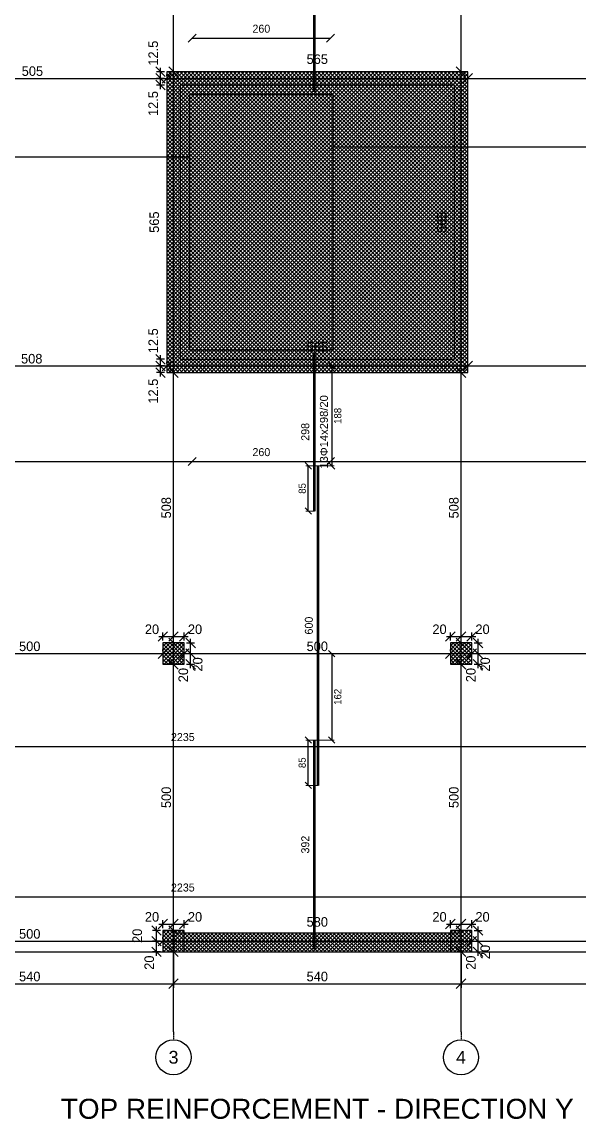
# Model space of a CAD drawing. Header units: centimetres. Extents: x -231 to 7431, y -4464 to 7215.
# Drawn here: x 5275 to 6322, y -4464 to -2404 of the extents above; entities that cross this region are included whole.
import ezdxf
from ezdxf.enums import TextEntityAlignment as Align

# ---------------------------------------------------------------- set-up
doc = ezdxf.new("R2010")
doc.units = ezdxf.units.CM
doc.linetypes.add('DASHDOT', pattern=[3.556, 2.54, -0.508, 0, -0.508])
for name, color, linetype in [('AXIS', 8, 'Continuous'), ('COLUMN', 3, 'Continuous'), ('FW_AXIS', 7, 'Continuous'), ('FW_COLUMN_HATCH', 8, 'Continuous'), ('FW_DIM', 7, 'Continuous'), ('FW_WALL_HATCH', 8, 'Continuous'), ('OPENING', 1, 'Continuous'), ('REB_NOTES', 7, 'Continuous'), ('REB_TOP_MESH_Y', 5, 'Continuous'), ('REB_TOP_MESH_Y_AXDIM', 5, 'Continuous'), ('REB_TOP_MESH_Y_LAP', 5, 'Continuous'), ('REB_TOP_MESH_Y_RANGE', 5, 'Continuous'), ('REB_TOP_MESH_Y_TEXT', 5, 'Continuous'), ('SLAB', 7, 'Continuous'), ('WALL', 4, 'Continuous')]:
    doc.layers.add(name, color=color, linetype=linetype)
doc.styles.add('REBAR_TXT', font='arial.ttf')
doc.dimstyles.new('FW_DIM', dxfattribs={"dimtxt": 18, "dimasz": 9, "dimexe": 7.5, "dimexo": 4.5, "dimgap": 4.5, "dimtad": 1, "dimdec": 0, "dimtxsty": 'Standard', "dimtsz": 9, "dimcen": 2.5, "dimdle": 7.5, "dimclrd": 256, "dimclre": 256, "dimclrt": 7, "dimazin": 3, "dimtfac": 1, "dimtmove": 2, "dimatfit": 3})
doc.dimstyles.new('REBAR LAP', dxfattribs={"dimtxt": 13.5, "dimasz": 2.5, "dimexe": 4.5, "dimexo": 0, "dimgap": 4.5, "dimtad": 1, "dimdec": 0, "dimtxsty": 'Standard', "dimtsz": 6, "dimcen": 2.5, "dimclrd": 6, "dimclre": 6, "dimclrt": 7, "dimazin": 3, "dimtfac": 1, "dimtmove": 2, "dimatfit": 3, "dimlwd": 25, "dimlwe": 18})
doc.dimstyles.new('REBAR M-200', dxfattribs={"dimtxt": 15, "dimasz": 15, "dimexe": 25, "dimexo": 12.5, "dimgap": 10, "dimtad": 1, "dimdec": 0, "dimtxsty": 'Standard', "dimblk": 'NONE', "dimcen": 50, "dimse1": 1, "dimse2": 1, "dimclrd": 6, "dimclre": 6, "dimclrt": 7, "dimazin": 3, "dimtfac": 1, "dimtmove": 2, "dimatfit": 3, "dimldrblk": 'NONE', "dimlwd": 53})
doc.dimstyles.new('REBAR RANGE', dxfattribs={"dimtxt": 15, "dimasz": 2.5, "dimexe": 0, "dimexo": 0, "dimgap": 10, "dimtad": 1, "dimdec": 0, "dimtxsty": 'Standard', "dimtsz": 7.5, "dimcen": 2.5, "dimse1": 1, "dimse2": 1, "dimclrd": 6, "dimclre": 6, "dimclrt": 7, "dimazin": 3, "dimtfac": 1, "dimtmove": 2, "dimatfit": 3, "dimlwd": 25})

# ---------------------------------------------------------------- blocks, each defined once
blk = doc.blocks.new('*D1511')
at = {"color": 6, "lineweight": 53}
blk.add_line((5825, -4145), (5825, -3752.5), dxfattribs=at)
at = {"layer": 'Defpoints'}
for p in [(5825, -3752.5), (5825, -4145), (5825, -4145)]:
    blk.add_point(p, dxfattribs=at)
at = {"layer": 'REB_TOP_MESH_Y', "color": 7, "insert": (5807.5, -3948.75), "char_height": 15, "attachment_point": 5, "rotation": 90}
blk.add_mtext('392', dxfattribs=at)
blk = doc.blocks.new('_NONE')
blk = doc.blocks.new('*D1512')
at = {"color": 6, "lineweight": 53}
blk.add_line((5831.75, -3837.5), (5831.75, -3237.5), dxfattribs=at)
at = {"layer": 'Defpoints'}
for p in [(5831.75, -3237.5), (5831.75, -3837.5), (5831.75, -3837.5)]:
    blk.add_point(p, dxfattribs=at)
at = {"layer": 'REB_TOP_MESH_Y', "color": 7, "insert": (5814.25, -3537.5), "char_height": 15, "attachment_point": 5, "rotation": 90}
blk.add_mtext('600', dxfattribs=at)
blk = doc.blocks.new('*D1513')
at = {"color": 6, "lineweight": 53}
blk.add_line((5825, -3322.5), (5825, -3025), dxfattribs=at)
at = {"layer": 'Defpoints'}
for p in [(5825, -3025), (5825, -3322.5), (5825, -3322.5)]:
    blk.add_point(p, dxfattribs=at)
at = {"layer": 'REB_TOP_MESH_Y', "color": 7, "insert": (5807.5, -3173.75), "char_height": 15, "attachment_point": 5, "rotation": 90}
blk.add_mtext('298', dxfattribs=at)
blk = doc.blocks.new('_OBLIQUE')
at = {"color": 0, "linetype": 'BYBLOCK'}
blk.add_line((-0.5, -0.5), (0.5, 0.5), dxfattribs=at)
blk = doc.blocks.new('*D1514')
at = {"color": 6, "lineweight": 18}
for p, q in [((5825, -3752.5), (5808.5, -3752.5)), ((5831.75, -3837.5), (5808.5, -3837.5))]:
    blk.add_line(p, q, dxfattribs=at)
at = {"color": 6, "lineweight": 25}
blk.add_line((5813, -3837.5), (5813, -3752.5), dxfattribs=at)
at = {"layer": 'Defpoints'}
for p in [(5825, -3752.5), (5813, -3837.5), (5831.75, -3837.5)]:
    blk.add_point(p, dxfattribs=at)
at = {"layer": 'REB_TOP_MESH_Y_LAP', "color": 6, "xscale": 12, "yscale": 12, "rotation": 90}
for p in [(5813, -3752.5), (5813, -3837.5)]:
    blk.add_blockref('_OBLIQUE', p, dxfattribs=at)
at = {"layer": 'REB_TOP_MESH_Y_LAP', "color": 7, "insert": (5801.75, -3795), "char_height": 13.5, "attachment_point": 5, "rotation": 90}
blk.add_mtext('85', dxfattribs=at)
blk = doc.blocks.new('*D1515')
at = {"color": 6, "lineweight": 18}
for p, q in [((5825, -3590), (5861.75, -3590)), ((5825, -3752.5), (5861.75, -3752.5))]:
    blk.add_line(p, q, dxfattribs=at)
at = {"color": 6, "lineweight": 25}
blk.add_line((5857.25, -3590), (5857.25, -3752.5), dxfattribs=at)
at = {"layer": 'Defpoints'}
for p in [(5825, -3590), (5857.25, -3590), (5825, -3752.5)]:
    blk.add_point(p, dxfattribs=at)
at = {"layer": 'REB_TOP_MESH_Y_AXDIM', "color": 6, "xscale": 12, "yscale": 12, "rotation": 90}
for p in [(5857.25, -3590), (5857.25, -3752.5)]:
    blk.add_blockref('_OBLIQUE', p, dxfattribs=at)
at = {"layer": 'REB_TOP_MESH_Y_AXDIM', "color": 7, "insert": (5868.5, -3671.25), "char_height": 13.5, "attachment_point": 5, "rotation": 90}
blk.add_mtext('162', dxfattribs=at)
blk = doc.blocks.new('*D1516')
at = {"color": 6, "lineweight": 18}
for p, q in [((5831.75, -3237.5), (5808.5, -3237.5)), ((5825, -3322.5), (5808.5, -3322.5))]:
    blk.add_line(p, q, dxfattribs=at)
at = {"color": 6, "lineweight": 25}
blk.add_line((5813, -3322.5), (5813, -3237.5), dxfattribs=at)
at = {"layer": 'Defpoints'}
for p in [(5831.75, -3237.5), (5813, -3322.5), (5825, -3322.5)]:
    blk.add_point(p, dxfattribs=at)
at = {"layer": 'REB_TOP_MESH_Y_LAP', "color": 6, "xscale": 12, "yscale": 12, "rotation": 90}
for p in [(5813, -3237.5), (5813, -3322.5)]:
    blk.add_blockref('_OBLIQUE', p, dxfattribs=at)
at = {"layer": 'REB_TOP_MESH_Y_LAP', "color": 7, "insert": (5801.75, -3280), "char_height": 13.5, "attachment_point": 5, "rotation": 90}
blk.add_mtext('85', dxfattribs=at)
blk = doc.blocks.new('*D1517')
at = {"color": 6, "lineweight": 18}
for p, q in [((5831.75, -3050), (5861.75, -3050)), ((5831.75, -3237.5), (5861.75, -3237.5))]:
    blk.add_line(p, q, dxfattribs=at)
at = {"color": 6, "lineweight": 25}
blk.add_line((5857.25, -3050), (5857.25, -3237.5), dxfattribs=at)
at = {"layer": 'Defpoints'}
for p in [(5831.75, -3050), (5857.25, -3050), (5831.75, -3237.5)]:
    blk.add_point(p, dxfattribs=at)
at = {"layer": 'REB_TOP_MESH_Y_AXDIM', "color": 6, "xscale": 12, "yscale": 12, "rotation": 90}
for p in [(5857.25, -3050), (5857.25, -3237.5)]:
    blk.add_blockref('_OBLIQUE', p, dxfattribs=at)
at = {"layer": 'REB_TOP_MESH_Y_AXDIM', "color": 7, "insert": (5868.5, -3143.75), "char_height": 13.5, "attachment_point": 5, "rotation": 90}
blk.add_mtext('188', dxfattribs=at)
blk = doc.blocks.new('*D1518')
at = {"color": 6, "lineweight": 53}
blk.add_line((5825, -2535), (5825, -2132.5), dxfattribs=at)
at = {"layer": 'Defpoints'}
for p in [(5825, -2132.5), (5825, -2535), (5825, -2535)]:
    blk.add_point(p, dxfattribs=at)
at = {"layer": 'REB_TOP_MESH_Y', "color": 7, "insert": (5807.5, -2333.75), "char_height": 15, "attachment_point": 5, "rotation": 90}
blk.add_mtext('402', dxfattribs=at)
blk = doc.blocks.new('*D1538')
at = {"color": 6, "lineweight": 25}
blk.add_line((4460, -4046.875), (6695, -4046.875), dxfattribs=at)
at = {"layer": 'Defpoints'}
for p in [(4460, -4046.875), (4460, -4046.875), (6695, -4046.875)]:
    blk.add_point(p, dxfattribs=at)
at = {"layer": 'REB_TOP_MESH_Y_RANGE', "color": 6, "xscale": 15, "yscale": 15}
for p in [(4460, -4046.875), (6695, -4046.875)]:
    blk.add_blockref('_OBLIQUE', p, dxfattribs=at)
at = {"layer": 'REB_TOP_MESH_Y_RANGE', "color": 7, "insert": (5577.5, -4029.375), "char_height": 15, "attachment_point": 5}
blk.add_mtext('2235', dxfattribs=at)
blk = doc.blocks.new('*D1539')
at = {"color": 6, "lineweight": 25}
blk.add_line((4460, -3764.375), (6695, -3764.375), dxfattribs=at)
at = {"layer": 'Defpoints'}
for p in [(4460, -3764.375), (4460, -3764.375), (6695, -3764.375)]:
    blk.add_point(p, dxfattribs=at)
at = {"layer": 'REB_TOP_MESH_Y_RANGE', "color": 6, "xscale": 15, "yscale": 15}
for p in [(4460, -3764.375), (6695, -3764.375)]:
    blk.add_blockref('_OBLIQUE', p, dxfattribs=at)
at = {"layer": 'REB_TOP_MESH_Y_RANGE', "color": 7, "insert": (5577.5, -3746.875), "char_height": 15, "attachment_point": 5}
blk.add_mtext('2235', dxfattribs=at)
blk = doc.blocks.new('*D1540')
at = {"color": 6, "lineweight": 25}
blk.add_line((5855, -3229.375), (7195, -3229.375), dxfattribs=at)
at = {"layer": 'Defpoints'}
for p in [(5855, -3229.375), (5855, -3229.375), (7195, -3229.375)]:
    blk.add_point(p, dxfattribs=at)
at = {"layer": 'REB_TOP_MESH_Y_RANGE', "color": 6, "xscale": 15, "yscale": 15}
for p in [(5855, -3229.375), (7195, -3229.375)]:
    blk.add_blockref('_OBLIQUE', p, dxfattribs=at)
at = {"layer": 'REB_TOP_MESH_Y_RANGE', "color": 7, "insert": (6525, -3211.875), "char_height": 15, "attachment_point": 5}
blk.add_mtext('1340', dxfattribs=at)
blk = doc.blocks.new('*D1541')
at = {"color": 6, "lineweight": 25}
blk.add_line((5860, -2638.75), (7195, -2638.75), dxfattribs=at)
at = {"layer": 'Defpoints'}
for p in [(5860, -2638.75), (5860, -2638.75), (7195, -2638.75)]:
    blk.add_point(p, dxfattribs=at)
at = {"layer": 'REB_TOP_MESH_Y_RANGE', "color": 6, "xscale": 15, "yscale": 15}
for p in [(5860, -2638.75), (7195, -2638.75)]:
    blk.add_blockref('_OBLIQUE', p, dxfattribs=at)
at = {"layer": 'REB_TOP_MESH_Y_RANGE', "color": 7, "insert": (6527.5, -2621.25), "char_height": 15, "attachment_point": 5}
blk.add_mtext('1335', dxfattribs=at)
blk = doc.blocks.new('*D1543')
at = {"color": 6, "lineweight": 25}
blk.add_line((4460, -3229.375), (5595, -3229.375), dxfattribs=at)
at = {"layer": 'Defpoints'}
for p in [(4460, -3229.375), (4460, -3229.375), (5595, -3229.375)]:
    blk.add_point(p, dxfattribs=at)
at = {"layer": 'REB_TOP_MESH_Y_RANGE', "color": 6, "xscale": 15, "yscale": 15}
for p in [(4460, -3229.375), (5595, -3229.375)]:
    blk.add_blockref('_OBLIQUE', p, dxfattribs=at)
at = {"layer": 'REB_TOP_MESH_Y_RANGE', "color": 7, "insert": (5027.5, -3211.875), "char_height": 15, "attachment_point": 5}
blk.add_mtext('1135', dxfattribs=at)
blk = doc.blocks.new('*D1544')
at = {"color": 6, "lineweight": 25}
blk.add_line((4460, -2657.5), (5590, -2657.5), dxfattribs=at)
at = {"layer": 'Defpoints'}
for p in [(4460, -2657.5), (4460, -2657.5), (5590, -2657.5)]:
    blk.add_point(p, dxfattribs=at)
at = {"layer": 'REB_TOP_MESH_Y_RANGE', "color": 6, "xscale": 15, "yscale": 15}
for p in [(4460, -2657.5), (5590, -2657.5)]:
    blk.add_blockref('_OBLIQUE', p, dxfattribs=at)
at = {"layer": 'REB_TOP_MESH_Y_RANGE', "color": 7, "insert": (5025, -2640), "char_height": 15, "attachment_point": 5}
blk.add_mtext('1130', dxfattribs=at)
blk = doc.blocks.new('*D1552')
at = {"color": 6, "lineweight": 25}
blk.add_line((5595, -3229.375), (5855, -3229.375), dxfattribs=at)
at = {"layer": 'Defpoints'}
for p in [(5595, -3229.375), (5595, -3229.375), (5855, -3229.375)]:
    blk.add_point(p, dxfattribs=at)
at = {"layer": 'REB_TOP_MESH_Y_RANGE', "color": 6, "xscale": 15, "yscale": 15}
for p in [(5595, -3229.375), (5855, -3229.375)]:
    blk.add_blockref('_OBLIQUE', p, dxfattribs=at)
at = {"layer": 'REB_TOP_MESH_Y_RANGE', "color": 7, "insert": (5725, -3211.875), "char_height": 15, "attachment_point": 5}
blk.add_mtext('260', dxfattribs=at)
blk = doc.blocks.new('*D1553')
at = {"color": 6, "lineweight": 25}
blk.add_line((5595, -2434.375), (5855, -2434.375), dxfattribs=at)
at = {"layer": 'Defpoints'}
for p in [(5595, -2434.375), (5595, -2434.375), (5855, -2434.375)]:
    blk.add_point(p, dxfattribs=at)
at = {"layer": 'REB_TOP_MESH_Y_RANGE', "color": 6, "xscale": 15, "yscale": 15}
for p in [(5595, -2434.375), (5855, -2434.375)]:
    blk.add_blockref('_OBLIQUE', p, dxfattribs=at)
at = {"layer": 'REB_TOP_MESH_Y_RANGE', "color": 7, "insert": (5725, -2416.875), "char_height": 15, "attachment_point": 5}
blk.add_mtext('260', dxfattribs=at)
blk = doc.blocks.new('*D1561')
for p, q in [((5535.5, -3070), (5535.5, -3042.5)), ((5543, -3050), (5528, -3050)), ((5543, -3062.5), (5528, -3062.5))]:
    blk.add_line(p, q)
at = {"layer": 'Defpoints'}
for p in [(5535.5, -3062.5), (5547.5, -3050), (5547.5, -3062.5)]:
    blk.add_point(p, dxfattribs=at)
at = {"layer": 'FW_DIM', "xscale": 18, "yscale": 18, "rotation": 90}
for p in [(5535.5, -3050), (5535.5, -3062.5)]:
    blk.add_blockref('_OBLIQUE', p, dxfattribs=at)
at = {"layer": 'FW_DIM', "color": 7, "insert": (5522, -3097.3), "char_height": 18, "attachment_point": 5, "rotation": 90}
blk.add_mtext('12.5', dxfattribs=at)
blk = doc.blocks.new('*D1562')
for p, q in [((5543, -3037.5), (5528, -3037.5)), ((5535.5, -3057.5), (5535.5, -3030)), ((5543, -3050), (5528, -3050))]:
    blk.add_line(p, q)
at = {"layer": 'Defpoints'}
for p in [(5547.5, -3037.5), (5535.5, -3050), (5547.5, -3050)]:
    blk.add_point(p, dxfattribs=at)
at = {"layer": 'FW_DIM', "xscale": 18, "yscale": 18, "rotation": 90}
for p in [(5535.5, -3037.5), (5535.5, -3050)]:
    blk.add_blockref('_OBLIQUE', p, dxfattribs=at)
at = {"layer": 'FW_DIM', "color": 7, "insert": (5522, -3002.7), "char_height": 18, "attachment_point": 5, "rotation": 90}
blk.add_mtext('12.5', dxfattribs=at)
blk = doc.blocks.new('*D1563')
for p, q in [((5543, -2510), (5528, -2510)), ((5535.5, -2530), (5535.5, -2502.5)), ((5543, -2522.5), (5528, -2522.5))]:
    blk.add_line(p, q)
at = {"layer": 'Defpoints'}
for p in [(5547.5, -2510), (5535.5, -2522.5), (5547.5, -2522.5)]:
    blk.add_point(p, dxfattribs=at)
at = {"layer": 'FW_DIM', "xscale": 18, "yscale": 18, "rotation": 90}
for p in [(5535.5, -2510), (5535.5, -2522.5)]:
    blk.add_blockref('_OBLIQUE', p, dxfattribs=at)
at = {"layer": 'FW_DIM', "color": 7, "insert": (5522, -2557.3), "char_height": 18, "attachment_point": 5, "rotation": 90}
blk.add_mtext('12.5', dxfattribs=at)
blk = doc.blocks.new('*D1564')
for p, q in [((5535.5, -2517.5), (5535.5, -2490)), ((5543, -2497.5), (5528, -2497.5)), ((5543, -2510), (5528, -2510))]:
    blk.add_line(p, q)
at = {"layer": 'Defpoints'}
for p in [(5535.5, -2510), (5547.5, -2497.5), (5547.5, -2510)]:
    blk.add_point(p, dxfattribs=at)
at = {"layer": 'FW_DIM', "xscale": 18, "yscale": 18, "rotation": 90}
for p in [(5535.5, -2497.5), (5535.5, -2510)]:
    blk.add_blockref('_OBLIQUE', p, dxfattribs=at)
at = {"layer": 'FW_DIM', "color": 7, "insert": (5522, -2462.7), "char_height": 18, "attachment_point": 5, "rotation": 90}
blk.add_mtext('12.5', dxfattribs=at)
blk = doc.blocks.new('*D1613')
for p, q in [((5532.5, -4098), (5567.5, -4098)), ((5540, -4105.5), (5540, -4090.5)), ((5560, -4105.5), (5560, -4090.5))]:
    blk.add_line(p, q)
at = {"layer": 'Defpoints'}
for p in [(5540, -4098), (5540, -4110), (5560, -4110)]:
    blk.add_point(p, dxfattribs=at)
at = {"layer": 'FW_DIM', "xscale": 18, "yscale": 18}
for p in [(5540, -4098), (5560, -4098)]:
    blk.add_blockref('_OBLIQUE', p, dxfattribs=at)
at = {"layer": 'FW_DIM', "color": 7, "insert": (5519.6, -4084.5), "char_height": 18, "attachment_point": 5}
blk.add_mtext('20', dxfattribs=at)
blk = doc.blocks.new('*D1614')
for p, q in [((5552.5, -4098), (5587.5, -4098)), ((5560, -4105.5), (5560, -4090.5)), ((5580, -4105.5), (5580, -4090.5))]:
    blk.add_line(p, q)
at = {"layer": 'Defpoints'}
for p in [(5560, -4098), (5560, -4110), (5580, -4110)]:
    blk.add_point(p, dxfattribs=at)
at = {"layer": 'FW_DIM', "xscale": 18, "yscale": 18}
for p in [(5560, -4098), (5580, -4098)]:
    blk.add_blockref('_OBLIQUE', p, dxfattribs=at)
at = {"layer": 'FW_DIM', "color": 7, "insert": (5600.4, -4084.5), "char_height": 18, "attachment_point": 5}
blk.add_mtext('20', dxfattribs=at)
blk = doc.blocks.new('*D1615')
for p, q in [((5535.5, -4130), (5520.5, -4130)), ((5528, -4157.5), (5528, -4122.5)), ((5535.5, -4150), (5520.5, -4150))]:
    blk.add_line(p, q)
at = {"layer": 'Defpoints'}
for p in [(5540, -4130), (5528, -4150), (5540, -4150)]:
    blk.add_point(p, dxfattribs=at)
at = {"layer": 'FW_DIM', "xscale": 18, "yscale": 18, "rotation": 90}
for p in [(5528, -4130), (5528, -4150)]:
    blk.add_blockref('_OBLIQUE', p, dxfattribs=at)
at = {"layer": 'FW_DIM', "color": 7, "insert": (5514.5, -4170.4), "char_height": 18, "attachment_point": 5, "rotation": 90}
blk.add_mtext('20', dxfattribs=at)
blk = doc.blocks.new('*D1616')
for p, q in [((5535.5, -4110), (5520.5, -4110)), ((5528, -4137.5), (5528, -4102.5)), ((5535.5, -4130), (5520.5, -4130))]:
    blk.add_line(p, q)
at = {"layer": 'Defpoints'}
for p in [(5540, -4110), (5528, -4130), (5540, -4130)]:
    blk.add_point(p, dxfattribs=at)
at = {"layer": 'FW_DIM', "xscale": 18, "yscale": 18, "rotation": 90}
for p in [(5528, -4110), (5528, -4130)]:
    blk.add_blockref('_OBLIQUE', p, dxfattribs=at)
at = {"layer": 'FW_DIM', "color": 7, "insert": (5492, -4120), "char_height": 18, "attachment_point": 5, "rotation": 90}
blk.add_mtext('20', dxfattribs=at)
blk = doc.blocks.new('*D1617')
for p, q in [((5532.5, -3558), (5567.5, -3558)), ((5540, -3565.5), (5540, -3550.5)), ((5560, -3565.5), (5560, -3550.5))]:
    blk.add_line(p, q)
at = {"layer": 'Defpoints'}
for p in [(5540, -3558), (5540, -3570), (5560, -3570)]:
    blk.add_point(p, dxfattribs=at)
at = {"layer": 'FW_DIM', "xscale": 18, "yscale": 18}
for p in [(5540, -3558), (5560, -3558)]:
    blk.add_blockref('_OBLIQUE', p, dxfattribs=at)
at = {"layer": 'FW_DIM', "color": 7, "insert": (5519.6, -3544.5), "char_height": 18, "attachment_point": 5}
blk.add_mtext('20', dxfattribs=at)
blk = doc.blocks.new('*D1618')
for p, q in [((5552.5, -3558), (5587.5, -3558)), ((5560, -3565.5), (5560, -3550.5)), ((5580, -3565.5), (5580, -3550.5))]:
    blk.add_line(p, q)
at = {"layer": 'Defpoints'}
for p in [(5560, -3558), (5560, -3570), (5580, -3570)]:
    blk.add_point(p, dxfattribs=at)
at = {"layer": 'FW_DIM', "xscale": 18, "yscale": 18}
for p in [(5560, -3558), (5580, -3558)]:
    blk.add_blockref('_OBLIQUE', p, dxfattribs=at)
at = {"layer": 'FW_DIM', "color": 7, "insert": (5600.4, -3544.5), "char_height": 18, "attachment_point": 5}
blk.add_mtext('20', dxfattribs=at)
blk = doc.blocks.new('*D1619')
for p, q in [((5592, -3617.5), (5592, -3582.5)), ((5584.5, -3590), (5599.5, -3590)), ((5584.5, -3610), (5599.5, -3610))]:
    blk.add_line(p, q)
at = {"layer": 'Defpoints'}
for p in [(5580, -3590), (5580, -3610), (5592, -3610)]:
    blk.add_point(p, dxfattribs=at)
at = {"layer": 'FW_DIM', "xscale": 18, "yscale": 18, "rotation": 90}
for p in [(5592, -3590), (5592, -3610)]:
    blk.add_blockref('_OBLIQUE', p, dxfattribs=at)
at = {"layer": 'FW_DIM', "color": 7, "insert": (5578.5, -3630.4), "char_height": 18, "attachment_point": 5, "rotation": 90}
blk.add_mtext('20', dxfattribs=at)
blk = doc.blocks.new('*D1620')
for p, q in [((5592, -3597.5), (5592, -3562.5)), ((5584.5, -3570), (5599.5, -3570)), ((5584.5, -3590), (5599.5, -3590))]:
    blk.add_line(p, q)
at = {"layer": 'Defpoints'}
for p in [(5580, -3570), (5580, -3590), (5592, -3590)]:
    blk.add_point(p, dxfattribs=at)
at = {"layer": 'FW_DIM', "xscale": 18, "yscale": 18, "rotation": 90}
for p in [(5592, -3570), (5592, -3590)]:
    blk.add_blockref('_OBLIQUE', p, dxfattribs=at)
at = {"layer": 'FW_DIM', "color": 7, "insert": (5605.5, -3610.4), "char_height": 18, "attachment_point": 5, "rotation": 90}
blk.add_mtext('20', dxfattribs=at)
blk = doc.blocks.new('*D1629')
for p, q in [((6072.5, -4098), (6107.5, -4098)), ((6080, -4105.5), (6080, -4090.5)), ((6100, -4105.5), (6100, -4090.5))]:
    blk.add_line(p, q)
at = {"layer": 'Defpoints'}
for p in [(6080, -4098), (6080, -4110), (6100, -4110)]:
    blk.add_point(p, dxfattribs=at)
at = {"layer": 'FW_DIM', "xscale": 18, "yscale": 18}
for p in [(6080, -4098), (6100, -4098)]:
    blk.add_blockref('_OBLIQUE', p, dxfattribs=at)
at = {"layer": 'FW_DIM', "color": 7, "insert": (6059.6, -4084.5), "char_height": 18, "attachment_point": 5}
blk.add_mtext('20', dxfattribs=at)
blk = doc.blocks.new('*D1630')
for p, q in [((6092.5, -4098), (6127.5, -4098)), ((6100, -4105.5), (6100, -4090.5)), ((6120, -4105.5), (6120, -4090.5))]:
    blk.add_line(p, q)
at = {"layer": 'Defpoints'}
for p in [(6100, -4098), (6100, -4110), (6120, -4110)]:
    blk.add_point(p, dxfattribs=at)
at = {"layer": 'FW_DIM', "xscale": 18, "yscale": 18}
for p in [(6100, -4098), (6120, -4098)]:
    blk.add_blockref('_OBLIQUE', p, dxfattribs=at)
at = {"layer": 'FW_DIM', "color": 7, "insert": (6140.4, -4084.5), "char_height": 18, "attachment_point": 5}
blk.add_mtext('20', dxfattribs=at)
blk = doc.blocks.new('*D1631')
for p, q in [((6124.5, -4130), (6139.5, -4130)), ((6132, -4157.5), (6132, -4122.5)), ((6124.5, -4150), (6139.5, -4150))]:
    blk.add_line(p, q)
at = {"layer": 'Defpoints'}
for p in [(6120, -4130), (6120, -4150), (6132, -4150)]:
    blk.add_point(p, dxfattribs=at)
at = {"layer": 'FW_DIM', "xscale": 18, "yscale": 18, "rotation": 90}
for p in [(6132, -4130), (6132, -4150)]:
    blk.add_blockref('_OBLIQUE', p, dxfattribs=at)
at = {"layer": 'FW_DIM', "color": 7, "insert": (6118.5, -4170.4), "char_height": 18, "attachment_point": 5, "rotation": 90}
blk.add_mtext('20', dxfattribs=at)
blk = doc.blocks.new('*D1632')
for p, q in [((6124.5, -4110), (6139.5, -4110)), ((6132, -4137.5), (6132, -4102.5)), ((6124.5, -4130), (6139.5, -4130))]:
    blk.add_line(p, q)
at = {"layer": 'Defpoints'}
for p in [(6120, -4110), (6120, -4130), (6132, -4130)]:
    blk.add_point(p, dxfattribs=at)
at = {"layer": 'FW_DIM', "xscale": 18, "yscale": 18, "rotation": 90}
for p in [(6132, -4110), (6132, -4130)]:
    blk.add_blockref('_OBLIQUE', p, dxfattribs=at)
at = {"layer": 'FW_DIM', "color": 7, "insert": (6145.5, -4150.4), "char_height": 18, "attachment_point": 5, "rotation": 90}
blk.add_mtext('20', dxfattribs=at)
blk = doc.blocks.new('*D1633')
for p, q in [((6072.5, -3558), (6107.5, -3558)), ((6080, -3565.5), (6080, -3550.5)), ((6100, -3565.5), (6100, -3550.5))]:
    blk.add_line(p, q)
at = {"layer": 'Defpoints'}
for p in [(6080, -3558), (6080, -3570), (6100, -3570)]:
    blk.add_point(p, dxfattribs=at)
at = {"layer": 'FW_DIM', "xscale": 18, "yscale": 18}
for p in [(6080, -3558), (6100, -3558)]:
    blk.add_blockref('_OBLIQUE', p, dxfattribs=at)
at = {"layer": 'FW_DIM', "color": 7, "insert": (6059.6, -3544.5), "char_height": 18, "attachment_point": 5}
blk.add_mtext('20', dxfattribs=at)
blk = doc.blocks.new('*D1634')
for p, q in [((6092.5, -3558), (6127.5, -3558)), ((6100, -3565.5), (6100, -3550.5)), ((6120, -3565.5), (6120, -3550.5))]:
    blk.add_line(p, q)
at = {"layer": 'Defpoints'}
for p in [(6100, -3558), (6100, -3570), (6120, -3570)]:
    blk.add_point(p, dxfattribs=at)
at = {"layer": 'FW_DIM', "xscale": 18, "yscale": 18}
for p in [(6100, -3558), (6120, -3558)]:
    blk.add_blockref('_OBLIQUE', p, dxfattribs=at)
at = {"layer": 'FW_DIM', "color": 7, "insert": (6140.4, -3544.5), "char_height": 18, "attachment_point": 5}
blk.add_mtext('20', dxfattribs=at)
blk = doc.blocks.new('*D1635')
for p, q in [((6132, -3617.5), (6132, -3582.5)), ((6124.5, -3590), (6139.5, -3590)), ((6124.5, -3610), (6139.5, -3610))]:
    blk.add_line(p, q)
at = {"layer": 'Defpoints'}
for p in [(6120, -3590), (6120, -3610), (6132, -3610)]:
    blk.add_point(p, dxfattribs=at)
at = {"layer": 'FW_DIM', "xscale": 18, "yscale": 18, "rotation": 90}
for p in [(6132, -3590), (6132, -3610)]:
    blk.add_blockref('_OBLIQUE', p, dxfattribs=at)
at = {"layer": 'FW_DIM', "color": 7, "insert": (6118.5, -3630.4), "char_height": 18, "attachment_point": 5, "rotation": 90}
blk.add_mtext('20', dxfattribs=at)
blk = doc.blocks.new('*D1636')
for p, q in [((6132, -3597.5), (6132, -3562.5)), ((6124.5, -3570), (6139.5, -3570)), ((6124.5, -3590), (6139.5, -3590))]:
    blk.add_line(p, q)
at = {"layer": 'Defpoints'}
for p in [(6120, -3570), (6120, -3590), (6132, -3590)]:
    blk.add_point(p, dxfattribs=at)
at = {"layer": 'FW_DIM', "xscale": 18, "yscale": 18, "rotation": 90}
for p in [(6132, -3570), (6132, -3590)]:
    blk.add_blockref('_OBLIQUE', p, dxfattribs=at)
at = {"layer": 'FW_DIM', "color": 7, "insert": (6145.5, -3610.4), "char_height": 18, "attachment_point": 5, "rotation": 90}
blk.add_mtext('20', dxfattribs=at)
blk = doc.blocks.new('*D1698')
for p, q in [((5032.5, -4130), (5547.5, -4130)), ((5040, -4125.5), (5040, -4122.5)), ((5540, -4125.5), (5540, -4122.5))]:
    blk.add_line(p, q)
at = {"layer": 'Defpoints'}
for p in [(5040, -4130), (5040, -4130), (5540, -4130)]:
    blk.add_point(p, dxfattribs=at)
at = {"layer": 'FW_DIM', "xscale": 18, "yscale": 18}
for p in [(5040, -4130), (5540, -4130)]:
    blk.add_blockref('_OBLIQUE', p, dxfattribs=at)
at = {"layer": 'FW_DIM', "color": 7, "insert": (5290, -4116.5), "char_height": 18, "attachment_point": 5}
blk.add_mtext('500', dxfattribs=at)
blk = doc.blocks.new('*D1699')
for p, q in [((5532.5, -4130), (6127.5, -4130)), ((5540, -4125.5), (5540, -4122.5)), ((6120, -4125.5), (6120, -4122.5))]:
    blk.add_line(p, q)
at = {"layer": 'Defpoints'}
for p in [(5540, -4130), (5540, -4130), (6120, -4130)]:
    blk.add_point(p, dxfattribs=at)
at = {"layer": 'FW_DIM', "xscale": 18, "yscale": 18}
for p in [(5540, -4130), (6120, -4130)]:
    blk.add_blockref('_OBLIQUE', p, dxfattribs=at)
at = {"layer": 'FW_DIM', "color": 7, "insert": (5830, -4094), "char_height": 18, "attachment_point": 5}
blk.add_mtext('580', dxfattribs=at)
blk = doc.blocks.new('*D1700')
for p, q in [((6112.5, -4130), (6627.5, -4130)), ((6120, -4125.5), (6120, -4122.5)), ((6620, -4125.5), (6620, -4122.5))]:
    blk.add_line(p, q)
at = {"layer": 'Defpoints'}
for p in [(6120, -4130), (6120, -4130), (6620, -4130)]:
    blk.add_point(p, dxfattribs=at)
at = {"layer": 'FW_DIM', "xscale": 18, "yscale": 18}
for p in [(6120, -4130), (6620, -4130)]:
    blk.add_blockref('_OBLIQUE', p, dxfattribs=at)
at = {"layer": 'FW_DIM', "color": 7, "insert": (6370, -4116.5), "char_height": 18, "attachment_point": 5}
blk.add_mtext('500', dxfattribs=at)
blk = doc.blocks.new('*D1707')
for p, q in [((5040, -3585.5), (5040, -3582.5)), ((5540, -3585.5), (5540, -3582.5)), ((5032.5, -3590), (5547.5, -3590))]:
    blk.add_line(p, q)
at = {"layer": 'Defpoints'}
for p in [(5040, -3590), (5040, -3590), (5540, -3590)]:
    blk.add_point(p, dxfattribs=at)
at = {"layer": 'FW_DIM', "xscale": 18, "yscale": 18}
for p in [(5040, -3590), (5540, -3590)]:
    blk.add_blockref('_OBLIQUE', p, dxfattribs=at)
at = {"layer": 'FW_DIM', "color": 7, "insert": (5290, -3576.5), "char_height": 18, "attachment_point": 5}
blk.add_mtext('500', dxfattribs=at)
blk = doc.blocks.new('*D1708')
for p, q in [((5540, -3585.5), (5540, -3582.5)), ((5580, -3585.5), (5580, -3582.5)), ((5532.5, -3590), (5587.5, -3590))]:
    blk.add_line(p, q)
at = {"layer": 'Defpoints'}
for p in [(5540, -3590), (5540, -3590), (5580, -3590)]:
    blk.add_point(p, dxfattribs=at)
at = {"layer": 'FW_DIM', "xscale": 18, "yscale": 18}
for p in [(5540, -3590), (5580, -3590)]:
    blk.add_blockref('_OBLIQUE', p, dxfattribs=at)
blk = doc.blocks.new('*D1709')
for p, q in [((5580, -3585.5), (5580, -3582.5)), ((6080, -3585.5), (6080, -3582.5)), ((5572.5, -3590), (6087.5, -3590))]:
    blk.add_line(p, q)
at = {"layer": 'Defpoints'}
for p in [(5580, -3590), (5580, -3590), (6080, -3590)]:
    blk.add_point(p, dxfattribs=at)
at = {"layer": 'FW_DIM', "xscale": 18, "yscale": 18}
for p in [(5580, -3590), (6080, -3590)]:
    blk.add_blockref('_OBLIQUE', p, dxfattribs=at)
at = {"layer": 'FW_DIM', "color": 7, "insert": (5830, -3576.5), "char_height": 18, "attachment_point": 5}
blk.add_mtext('500', dxfattribs=at)
blk = doc.blocks.new('*D1710')
for p, q in [((6080, -3585.5), (6080, -3582.5)), ((6120, -3585.5), (6120, -3582.5)), ((6072.5, -3590), (6127.5, -3590))]:
    blk.add_line(p, q)
at = {"layer": 'Defpoints'}
for p in [(6080, -3590), (6080, -3590), (6120, -3590)]:
    blk.add_point(p, dxfattribs=at)
at = {"layer": 'FW_DIM', "xscale": 18, "yscale": 18}
for p in [(6080, -3590), (6120, -3590)]:
    blk.add_blockref('_OBLIQUE', p, dxfattribs=at)
blk = doc.blocks.new('*D1711')
for p, q in [((6120, -3585.5), (6120, -3582.5)), ((6620, -3585.5), (6620, -3582.5)), ((6112.5, -3590), (6627.5, -3590))]:
    blk.add_line(p, q)
at = {"layer": 'Defpoints'}
for p in [(6120, -3590), (6120, -3590), (6620, -3590)]:
    blk.add_point(p, dxfattribs=at)
at = {"layer": 'FW_DIM', "xscale": 18, "yscale": 18}
for p in [(6120, -3590), (6620, -3590)]:
    blk.add_blockref('_OBLIQUE', p, dxfattribs=at)
at = {"layer": 'FW_DIM', "color": 7, "insert": (6370, -3576.5), "char_height": 18, "attachment_point": 5}
blk.add_mtext('500', dxfattribs=at)
blk = doc.blocks.new('*D1718')
for p, q in [((5040, -3045.5), (5040, -3042.5)), ((5547.5, -3045.5), (5547.5, -3042.5)), ((5032.5, -3050), (5555, -3050))]:
    blk.add_line(p, q)
at = {"layer": 'Defpoints'}
for p in [(5040, -3050), (5040, -3050), (5547.5, -3050)]:
    blk.add_point(p, dxfattribs=at)
at = {"layer": 'FW_DIM', "xscale": 18, "yscale": 18}
for p in [(5040, -3050), (5547.5, -3050)]:
    blk.add_blockref('_OBLIQUE', p, dxfattribs=at)
at = {"layer": 'FW_DIM', "color": 7, "insert": (5293.75, -3036.5), "char_height": 18, "attachment_point": 5}
blk.add_mtext('508', dxfattribs=at)
blk = doc.blocks.new('*D1719')
for p, q in [((5547.5, -3045.5), (5547.5, -3042.5)), ((6112.5, -3045.5), (6112.5, -3042.5)), ((5540, -3050), (6120, -3050))]:
    blk.add_line(p, q)
at = {"layer": 'Defpoints'}
for p in [(5547.5, -3050), (5547.5, -3050), (6112.5, -3050)]:
    blk.add_point(p, dxfattribs=at)
at = {"layer": 'FW_DIM', "xscale": 18, "yscale": 18}
for p in [(5547.5, -3050), (6112.5, -3050)]:
    blk.add_blockref('_OBLIQUE', p, dxfattribs=at)
at = {"layer": 'FW_DIM', "color": 7, "insert": (5830, -3014), "char_height": 18, "attachment_point": 5}
blk.add_mtext('565', dxfattribs=at)
blk = doc.blocks.new('*D1720')
for p, q in [((6112.5, -3045.5), (6112.5, -3042.5)), ((6617.5, -3045.5), (6617.5, -3042.5)), ((6105, -3050), (6625, -3050))]:
    blk.add_line(p, q)
at = {"layer": 'Defpoints'}
for p in [(6112.5, -3050), (6112.5, -3050), (6617.5, -3050)]:
    blk.add_point(p, dxfattribs=at)
at = {"layer": 'FW_DIM', "xscale": 18, "yscale": 18}
for p in [(6112.5, -3050), (6617.5, -3050)]:
    blk.add_blockref('_OBLIQUE', p, dxfattribs=at)
at = {"layer": 'FW_DIM', "color": 7, "insert": (6365, -3036.5), "char_height": 18, "attachment_point": 5}
blk.add_mtext('505', dxfattribs=at)
blk = doc.blocks.new('*D1727')
for p, q in [((5035, -2510), (5555, -2510)), ((5042.5, -2505.5), (5042.5, -2502.5)), ((5547.5, -2505.5), (5547.5, -2502.5))]:
    blk.add_line(p, q)
at = {"layer": 'Defpoints'}
for p in [(5042.5, -2510), (5042.5, -2510), (5547.5, -2510)]:
    blk.add_point(p, dxfattribs=at)
at = {"layer": 'FW_DIM', "xscale": 18, "yscale": 18}
for p in [(5042.5, -2510), (5547.5, -2510)]:
    blk.add_blockref('_OBLIQUE', p, dxfattribs=at)
at = {"layer": 'FW_DIM', "color": 7, "insert": (5295, -2496.5), "char_height": 18, "attachment_point": 5}
blk.add_mtext('505', dxfattribs=at)
blk = doc.blocks.new('*D1728')
for p, q in [((5540, -2510), (6120, -2510)), ((5547.5, -2505.5), (5547.5, -2502.5)), ((6112.5, -2505.5), (6112.5, -2502.5))]:
    blk.add_line(p, q)
at = {"layer": 'Defpoints'}
for p in [(5547.5, -2510), (5547.5, -2510), (6112.5, -2510)]:
    blk.add_point(p, dxfattribs=at)
at = {"layer": 'FW_DIM', "xscale": 18, "yscale": 18}
for p in [(5547.5, -2510), (6112.5, -2510)]:
    blk.add_blockref('_OBLIQUE', p, dxfattribs=at)
at = {"layer": 'FW_DIM', "color": 7, "insert": (5830, -2474), "char_height": 18, "attachment_point": 5}
blk.add_mtext('565', dxfattribs=at)
blk = doc.blocks.new('*D1729')
for p, q in [((6105, -2510), (6627.5, -2510)), ((6112.5, -2505.5), (6112.5, -2502.5)), ((6620, -2505.5), (6620, -2502.5))]:
    blk.add_line(p, q)
at = {"layer": 'Defpoints'}
for p in [(6112.5, -2510), (6112.5, -2510), (6620, -2510)]:
    blk.add_point(p, dxfattribs=at)
at = {"layer": 'FW_DIM', "xscale": 18, "yscale": 18}
for p in [(6112.5, -2510), (6620, -2510)]:
    blk.add_blockref('_OBLIQUE', p, dxfattribs=at)
at = {"layer": 'FW_DIM', "color": 7, "insert": (6366.25, -2496.5), "char_height": 18, "attachment_point": 5}
blk.add_mtext('508', dxfattribs=at)
blk = doc.blocks.new('*D1775')
for p, q in [((5555.5, -4110), (5552.5, -4110)), ((5560, -4157.5), (5560, -4102.5)), ((5555.5, -4150), (5552.5, -4150))]:
    blk.add_line(p, q)
at = {"layer": 'Defpoints'}
for p in [(5560, -4110), (5560, -4150), (5560, -4150)]:
    blk.add_point(p, dxfattribs=at)
at = {"layer": 'FW_DIM', "xscale": 18, "yscale": 18, "rotation": 90}
for p in [(5560, -4110), (5560, -4150)]:
    blk.add_blockref('_OBLIQUE', p, dxfattribs=at)
blk = doc.blocks.new('*D1777')
for p, q in [((5560, -3617.5), (5560, -3562.5)), ((5555.5, -3570), (5552.5, -3570)), ((5555.5, -3610), (5552.5, -3610))]:
    blk.add_line(p, q)
at = {"layer": 'Defpoints'}
for p in [(5560, -3570), (5560, -3610), (5560, -3610)]:
    blk.add_point(p, dxfattribs=at)
at = {"layer": 'FW_DIM', "xscale": 18, "yscale": 18, "rotation": 90}
for p in [(5560, -3570), (5560, -3610)]:
    blk.add_blockref('_OBLIQUE', p, dxfattribs=at)
blk = doc.blocks.new('*D1784')
for p, q in [((6095.5, -4110), (6092.5, -4110)), ((6100, -4157.5), (6100, -4102.5)), ((6095.5, -4150), (6092.5, -4150))]:
    blk.add_line(p, q)
at = {"layer": 'Defpoints'}
for p in [(6100, -4110), (6100, -4150), (6100, -4150)]:
    blk.add_point(p, dxfattribs=at)
at = {"layer": 'FW_DIM', "xscale": 18, "yscale": 18, "rotation": 90}
for p in [(6100, -4110), (6100, -4150)]:
    blk.add_blockref('_OBLIQUE', p, dxfattribs=at)
blk = doc.blocks.new('*D1786')
for p, q in [((6100, -3617.5), (6100, -3562.5)), ((6095.5, -3570), (6092.5, -3570)), ((6095.5, -3610), (6092.5, -3610))]:
    blk.add_line(p, q)
at = {"layer": 'Defpoints'}
for p in [(6100, -3570), (6100, -3610), (6100, -3610)]:
    blk.add_point(p, dxfattribs=at)
at = {"layer": 'FW_DIM', "xscale": 18, "yscale": 18, "rotation": 90}
for p in [(6100, -3570), (6100, -3610)]:
    blk.add_blockref('_OBLIQUE', p, dxfattribs=at)

msp = doc.modelspace()

# ---------------------------------------------------------------- hatches: boundary and pattern name
at = {"layer": 'FW_COLUMN_HATCH'}
h = msp.add_hatch(dxfattribs=at)
h.set_pattern_fill('ANSI37', scale=1.6)
h.paths.add_polyline_path([(5540, -3610), (5540, -3570), (5580, -3570), (5580, -3610), (5540, -3610)])
h = msp.add_hatch(dxfattribs=at)
h.set_pattern_fill('ANSI37', scale=1.6)
h.paths.add_polyline_path([(6080, -3610), (6080, -3570), (6120, -3570), (6120, -3610), (6080, -3610)])
h = msp.add_hatch(dxfattribs=at)
h.set_pattern_fill('ANSI37', scale=1.6)
h.paths.add_polyline_path([(5540, -4150), (5540, -4110), (5580, -4110), (5580, -4150), (5540, -4150)])
h = msp.add_hatch(dxfattribs=at)
h.set_pattern_fill('ANSI37', scale=1.6)
h.paths.add_polyline_path([(6080, -4150), (6080, -4110), (6120, -4110), (6120, -4150), (6080, -4150)])
at = {"layer": 'FW_WALL_HATCH'}
h = msp.add_hatch(dxfattribs=at)
h.set_pattern_fill('ANSI37', scale=1.6)
h.paths.add_polyline_path([(6112.5, -3062.5), (5547.5, -3062.5), (5547.5, -2497.5), (6112.5, -2497.5), (6112.5, -3062.5)])
h.paths.add_polyline_path([(6087.5, -3037.5), (6087.5, -2522.5), (5572.5, -2522.5), (5572.5, -3037.5), (6087.5, -3037.5)], flags=0)
h = msp.add_hatch(dxfattribs=at)
h.set_pattern_fill('ANSI37', scale=1.6)
h.paths.add_polyline_path([(6100, -4150), (5560, -4150), (5560, -4115), (6100, -4115), (6100, -4150)])

# ---------------------------------------------------------------- linework, layer by layer
at = {"layer": 'AXIS'}
for p, q in [((5560, -4300), (5560, -1260)), ((6100, -4300), (6100, -1260)), ((4310, -2510), (7350, -2510)), ((4310, -3050), (7350, -3050)), ((4310, -3590), (7350, -3590)), ((4310, -4130), (7350, -4130))]:
    msp.add_line(p, q, dxfattribs=at)
at = {"layer": 'COLUMN'}
for points in [[(5540, -3610), (5580, -3610), (5580, -3570), (5540, -3570)], [(6080, -3610), (6120, -3610), (6120, -3570), (6080, -3570)], [(5540, -4150), (5580, -4150), (5580, -4110), (5540, -4110)], [(6080, -4150), (6120, -4150), (6120, -4110), (6080, -4110)]]:
    msp.add_lwpolyline(points, close=True, dxfattribs=at)
at = {"layer": 'FW_AXIS', "linetype": 'DASHDOT'}
for p, q in [((5560, -4300), (5560, -4315)), ((6100, -4300), (6100, -4315))]:
    msp.add_line(p, q, dxfattribs=at)
at = {"layer": 'FW_AXIS'}
for centre in [(5560, -4348), (6100, -4348)]:
    msp.add_circle(centre, 33, dxfattribs=at)
at = {"layer": 'OPENING'}
msp.add_lwpolyline([(5590, -3020), (5860, -3020), (5860, -2540), (5590, -2540)], close=True, dxfattribs=at)
at = {"layer": 'SLAB'}
msp.add_lwpolyline([(4460, -4150), (7200, -4150), (7200, -1410), (4460, -1410)], close=True, dxfattribs=at)
at = {"layer": 'WALL'}
for points in [[(5547.5, -3062.5), (6112.5, -3062.5), (6112.5, -2497.5), (5547.5, -2497.5)], [(5572.5, -3037.5), (6087.5, -3037.5), (6087.5, -2522.5), (5572.5, -2522.5)], [(5560, -4150), (6100, -4150), (6100, -4115), (5560, -4115)]]:
    msp.add_lwpolyline(points, close=True, dxfattribs=at)

# ---------------------------------------------------------------- texts
at = {"layer": 'FW_AXIS', "color": 7, "style": 'REBAR_TXT'}
for s, p in [('3', (5560, -4348)), ('4', (6100, -4348))]:
    msp.add_text(s, height=24, dxfattribs=at).set_placement(p, align=Align.MIDDLE_CENTER)
at = {"layer": 'REB_NOTES', "color": 7, "style": 'REBAR_TXT'}
msp.add_text('TOP REINFORCEMENT - DIRECTION Y', height=37.5, dxfattribs=at).set_placement((5830, -4426), align=Align.TOP_CENTER)
at = {"layer": 'REB_TOP_MESH_Y_TEXT', "color": 7, "style": 'REBAR_TXT'}
msp.add_text('13Φ14x298/20', height=15, rotation=90, dxfattribs=at).set_placement((5835, -3173.8), align=Align.TOP_CENTER)

# ---------------------------------------------------------------- dimensions: what is measured, and where the dimension line sits
at = {"layer": 'FW_DIM'}
for base, p1, p2, location, text in [((5560, -2497.5), (5560, -2497.5), (5560, -1990), (5546.5, -2243.8), '508'), ((6100, -2497.5), (6100, -2497.5), (6100, -1990), (6086.5, -2243.8), '508'), ((5560, -3062.5), (5560, -3062.5), (5560, -2497.5), (5524, -2780), '565'), ((6100, -3062.5), (6100, -3062.5), (6100, -2497.5), (6064, -2780), '565'), ((5560, -3570), (5560, -3570), (5560, -3062.5), (5546.5, -3316.2), '508'), ((6100, -3570), (6100, -3570), (6100, -3062.5), (6086.5, -3316.2), '508'), ((5560, -4110), (5560, -4110), (5560, -3610), (5546.5, -3860), '500'), ((6100, -4110), (6100, -4110), (6100, -3610), (6086.5, -3860), '500')]:
    msp.add_linear_dim(base=base, p1=p1, p2=p2, angle=90, location=location, text=text, dimstyle='FW_DIM', override={"dimtmove": 2}, dxfattribs=at).render()
for base, p1, p2, text, picture, middle in [((5535.5, -2510), (5547.5, -2510), (5547.5, -2497.5), '12.5', '*D1564', (5522, -2462.7)), ((5535.5, -2522.5), (5547.5, -2522.5), (5547.5, -2510), '12.5', '*D1563', (5522, -2557.3)), ((5535.5, -3050), (5547.5, -3050), (5547.5, -3037.5), '12.5', '*D1562', (5522, -3002.7)), ((5535.5, -3062.5), (5547.5, -3062.5), (5547.5, -3050), '12.5', '*D1561', (5522, -3097.3)), ((5560, -3610), (5560, -3610), (5560, -3570), ' ', '*D1777', (5560, -3590)), ((5592, -3590), (5580, -3590), (5580, -3570), '20', '*D1620', (5605.5, -3610.4)), ((6100, -3610), (6100, -3610), (6100, -3570), ' ', '*D1786', (6100, -3590)), ((6132, -3590), (6120, -3590), (6120, -3570), '20', '*D1636', (6145.5, -3610.4)), ((5592, -3610), (5580, -3610), (5580, -3590), '20', '*D1619', (5578.5, -3630.4)), ((6132, -3610), (6120, -3610), (6120, -3590), '20', '*D1635', (6118.5, -3630.4)), ((5528, -4130), (5540, -4130), (5540, -4110), '20', '*D1616', (5492, -4120)), ((5560, -4150), (5560, -4150), (5560, -4110), ' ', '*D1775', (5560, -4130)), ((6100, -4150), (6100, -4150), (6100, -4110), ' ', '*D1784', (6100, -4130)), ((6132, -4130), (6120, -4130), (6120, -4110), '20', '*D1632', (6145.5, -4150.4)), ((5528, -4150), (5540, -4150), (5540, -4130), '20', '*D1615', (5514.5, -4170.4)), ((6132, -4150), (6120, -4150), (6120, -4130), '20', '*D1631', (6118.5, -4170.4))]:
    dim = msp.add_linear_dim(base=base, p1=p1, p2=p2, angle=90, text=text, dimstyle='FW_DIM', override={"dimtmove": 2}, dxfattribs=at)
    dim.commit()
    dim.dimension.update_dxf_attribs({"geometry": picture, "text_midpoint": middle, "dimtype": 160})
for base, p1, p2, text, picture, middle in [((5547.5, -2510), (5547.5, -2510), (6112.5, -2510), '565', '*D1728', (5830, -2474)), ((5042.5, -2510), (5042.5, -2510), (5547.5, -2510), '505', '*D1727', (5295, -2496.5)), ((6112.5, -2510), (6112.5, -2510), (6620, -2510), '508', '*D1729', (6366.2, -2496.5)), ((5547.5, -3050), (5547.5, -3050), (6112.5, -3050), '565', '*D1719', (5830, -3014)), ((5040, -3050), (5040, -3050), (5547.5, -3050), '508', '*D1718', (5293.8, -3036.5)), ((6112.5, -3050), (6112.5, -3050), (6617.5, -3050), '505', '*D1720', (6365, -3036.5)), ((5540, -3558), (5540, -3570), (5560, -3570), '20', '*D1617', (5519.6, -3544.5)), ((5560, -3558), (5560, -3570), (5580, -3570), '20', '*D1618', (5600.4, -3544.5)), ((6080, -3558), (6080, -3570), (6100, -3570), '20', '*D1633', (6059.6, -3544.5)), ((6100, -3558), (6100, -3570), (6120, -3570), '20', '*D1634', (6140.4, -3544.5)), ((5040, -3590), (5040, -3590), (5540, -3590), '500', '*D1707', (5290, -3576.5)), ((5540, -3590), (5540, -3590), (5580, -3590), ' ', '*D1708', (5560, -3590)), ((5580, -3590), (5580, -3590), (6080, -3590), '500', '*D1709', (5830, -3576.5)), ((6080, -3590), (6080, -3590), (6120, -3590), ' ', '*D1710', (6100, -3590)), ((6120, -3590), (6120, -3590), (6620, -3590), '500', '*D1711', (6370, -3576.5)), ((5540, -4098), (5540, -4110), (5560, -4110), '20', '*D1613', (5519.6, -4084.5)), ((5560, -4098), (5560, -4110), (5580, -4110), '20', '*D1614', (5600.4, -4084.5)), ((6080, -4098), (6080, -4110), (6100, -4110), '20', '*D1629', (6059.6, -4084.5)), ((6100, -4098), (6100, -4110), (6120, -4110), '20', '*D1630', (6140.4, -4084.5)), ((5540, -4130), (5540, -4130), (6120, -4130), '580', '*D1699', (5830, -4094)), ((5040, -4130), (5040, -4130), (5540, -4130), '500', '*D1698', (5290, -4116.5)), ((6120, -4130), (6120, -4130), (6620, -4130), '500', '*D1700', (6370, -4116.5))]:
    dim = msp.add_linear_dim(base=base, p1=p1, p2=p2, text=text, dimstyle='FW_DIM', override={"dimtmove": 2}, dxfattribs=at)
    dim.commit()
    dim.dimension.update_dxf_attribs({"geometry": picture, "text_midpoint": middle, "dimtype": 160})
for base, p1, p2 in [((5020, -4210), (5020, -4150), (5560, -4150)), ((5560, -4210), (5560, -4150), (6100, -4150)), ((6100, -4210), (6100, -4150), (6640, -4150))]:
    msp.add_linear_dim(base=base, p1=p1, p2=p2, dimstyle='FW_DIM', dxfattribs=at).render()
at = {"layer": 'REB_TOP_MESH_Y'}
for base, p1, p2, picture, middle in [((5825, -2535), (5825, -2535), (5825, -2132.5), '*D1518', (5807.5, -2333.75)), ((5825, -3322.5), (5825, -3322.5), (5825, -3025), '*D1513', (5807.5, -3173.75)), ((5831.8, -3837.5), (5831.8, -3837.5), (5831.8, -3237.5), '*D1512', (5814.2, -3537.5)), ((5825, -4145), (5825, -4145), (5825, -3752.5), '*D1511', (5807.5, -3948.75))]:
    dim = msp.add_linear_dim(base=base, p1=p1, p2=p2, angle=90, dimstyle='REBAR M-200', dxfattribs=at)
    dim.commit()
    dim.dimension.update_dxf_attribs({"geometry": picture, "text_midpoint": middle})
at = {"layer": 'REB_TOP_MESH_Y_AXDIM'}
for base, p1, p2, picture, middle in [((5857.25, -3050), (5831.75, -3050), (5831.75, -3237.5), '*D1517', (5868.5, -3143.75)), ((5857.25, -3590), (5825, -3590), (5825, -3752.5), '*D1515', (5868.5, -3671.25))]:
    dim = msp.add_linear_dim(base=base, p1=p1, p2=p2, angle=90, dimstyle='REBAR LAP', dxfattribs=at)
    dim.commit()
    dim.dimension.update_dxf_attribs({"geometry": picture, "text_midpoint": middle})
at = {"layer": 'REB_TOP_MESH_Y_LAP'}
for base, p1, p2, picture, middle in [((5813, -3322.5), (5825, -3322.5), (5831.8, -3237.5), '*D1516', (5801.8, -3280)), ((5813, -3837.5), (5831.8, -3837.5), (5825, -3752.5), '*D1514', (5801.8, -3795))]:
    dim = msp.add_linear_dim(base=base, p1=p1, p2=p2, angle=90, dimstyle='REBAR LAP', dxfattribs=at)
    dim.commit()
    dim.dimension.update_dxf_attribs({"geometry": picture, "text_midpoint": middle})
at = {"layer": 'REB_TOP_MESH_Y_RANGE'}
for base, p1, p2, picture, middle in [((5595, -2434.4), (5595, -2434.4), (5855, -2434.4), '*D1553', (5725, -2416.9)), ((5860, -2638.8), (5860, -2638.8), (7195, -2638.8), '*D1541', (6527.5, -2621.2)), ((4460, -2657.5), (4460, -2657.5), (5590, -2657.5), '*D1544', (5025, -2640)), ((4460, -3229.4), (4460, -3229.4), (5595, -3229.4), '*D1543', (5027.5, -3211.9)), ((5595, -3229.4), (5595, -3229.4), (5855, -3229.4), '*D1552', (5725, -3211.9)), ((5855, -3229.4), (5855, -3229.4), (7195, -3229.4), '*D1540', (6525, -3211.9)), ((4460, -3764.4), (4460, -3764.4), (6695, -3764.4), '*D1539', (5577.5, -3746.9)), ((4460, -4046.9), (4460, -4046.9), (6695, -4046.9), '*D1538', (5577.5, -4029.4))]:
    dim = msp.add_linear_dim(base=base, p1=p1, p2=p2, dimstyle='REBAR RANGE', dxfattribs=at)
    dim.commit()
    dim.dimension.update_dxf_attribs({"geometry": picture, "text_midpoint": middle})

doc.saveas('drawing.dxf')
